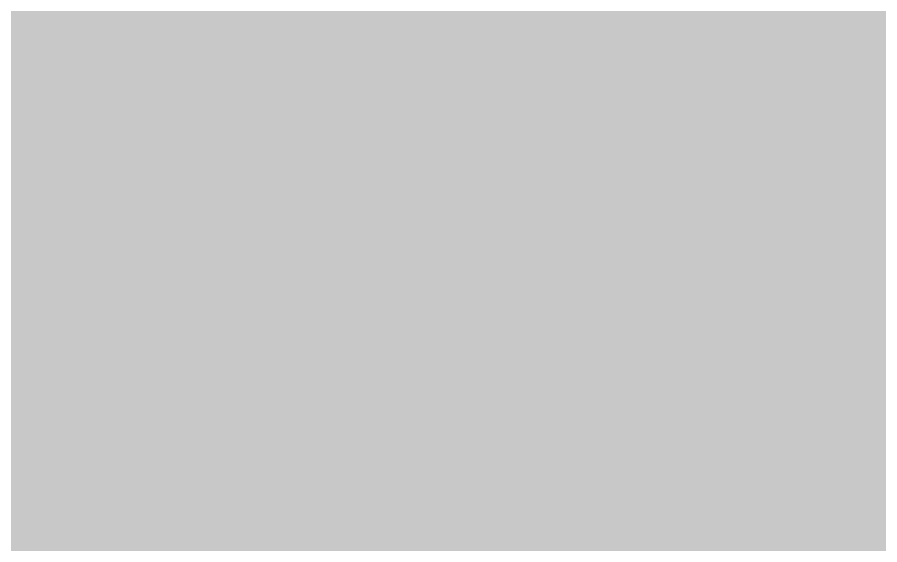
# Model space of a CAD drawing. Header units: inches. Extents: x 288635 to 693176, y 676945 to 1601077.
# Drawn here: x 495516 to 496512, y 1078641 to 1079250 of the extents above; entities that cross this region are included whole.
import ezdxf

# ---------------------------------------------------------------- set-up
doc = ezdxf.new("R2010")
doc.units = ezdxf.units.IN
doc.header["$MEASUREMENT"] = 0

msp = doc.modelspace()

# ---------------------------------------------------------------- hatches: boundary and pattern name
h = msp.add_hatch(color=256)
h.paths.add_polyline_path([(496665.9247, 1077685.9239), (496498.2843, 1077411.6033), (496391.6041, 1077279.523), (496186.7104, 1077196.4437), (497081.9735, 1075557.6569), (497385.5928, 1075001.8793), (497675.1533, 1074783.4389), (498081.5542, 1074595.4785), (498482.875, 1074437.9982), (499107.7162, 1074285.5979), (499905.2778, 1074062.0774), (500596.5789, 1073874.2239), (501439.4409, 1073670.9167), (502150.6423, 1073701.3967), (502602.7632, 1073747.1168), (502541.8031, 1073386.4361), (502353.8427, 1072873.3551), (502176.0424, 1072634.5946), (501810.2816, 1072177.3937), (501398.8008, 1071918.3132), (500758.7195, 1071745.5928), (500036.1406, 1071740.7756), (499996.718, 1071740.5128), (499468.3969, 1071791.3129), (498879.1158, 1071867.513), (498574.3151, 1071974.1933), (498076.4742, 1072284.0739), (497967.9529, 1072378.0177), (497736.1135, 1072578.7145), (497314.4726, 1073152.7556), (497050.3121, 1073635.3566), (496796.3116, 1074143.3576), (496628.6713, 1074504.0383), (496528.5714, 1074688.7053), (496334.0307, 1075047.5994), (495638.0693, 1076597.0025), (495378.9888, 1077094.8435), (495328.1887, 1077313.2839), (495111.4416, 1077518.2835), (494801.5609, 1078046.6046), (494674.5607, 1078326.0051), (494649.1606, 1078910.2063), (494755.7453, 1079555.2343), (494846.6408, 1079490.0926), (495180.0164, 1079357.8007), (495030.1614, 1078935.6064), (495014.9214, 1078559.6856), (495070.8015, 1078305.6851), (495218.1218, 1077985.6445), (495451.8022, 1077675.7638), (495746.4428, 1077518.2835), (495969.9633, 1077472.5634), (496208.7238, 1077564.0036), (496340.804, 1077757.044), (496457.6442, 1078107.5647), (496477.9643, 1078574.9256), (496411.9242, 1079174.3668), (496310.9059, 1079566.1252), (496539.9775, 1079701.7597), (496662.4352, 1079854.8318), (496747.2048, 1079494.4075), (496813.245, 1079057.5266), (496821.2649, 1078905.1475), (496843.725, 1078478.4054), (496762.4449, 1078011.0445), (496665.9247, 1077685.9239)], flags=0)
h.paths.add_polyline_path([(499733.4182, 1072355.5391), (500358.2595, 1072330.1391), (500657.9801, 1072355.5391), (501023.7408, 1072482.5394), (501115.181, 1072573.9795), (501181.2211, 1072716.2198), (501160.9011, 1072843.2201), (501044.0609, 1072980.3804), (500754.5003, 1073178.5008), (500368.4195, 1073381.7012), (499994.4691, 1073509.3916), (499791.9263, 1073538.5113), (499658.6307, 1073572.6184), (499375.2362, 1073645.1321), (499228.8653, 1073682.5849), (497869.0545, 1074235.1429), (497650.6141, 1074372.3031), (497554.0939, 1074351.9831), (497609.974, 1074169.1027), (497818.2544, 1073666.1817), (498067.1749, 1073254.7009), (498407.5356, 1072929.5803), (498676.7761, 1072695.8998), (498824.0964, 1072594.2996), (499108.577, 1072472.3793), (499733.4182, 1072355.5391)], flags=0)
msp.add_hatch(color=256).paths.add_polyline_path([(496310.9059, 1079566.1252), (496411.9242, 1079174.3668), (496477.9643, 1078574.9256), (496457.6442, 1078107.5647), (496340.804, 1077757.044), (496208.7238, 1077564.0036), (495969.9633, 1077472.5634), (495746.4428, 1077518.2835), (495451.8022, 1077675.7638), (495218.1218, 1077985.6445), (495070.8015, 1078305.6851), (495014.9214, 1078559.6856), (495030.1614, 1078935.6064), (495180.0164, 1079357.8007), (495688.0175, 1079326.0506), (496137.81, 1079463.6342), (496310.9059, 1079566.1252)], flags=0)

doc.saveas('drawing.dxf')
